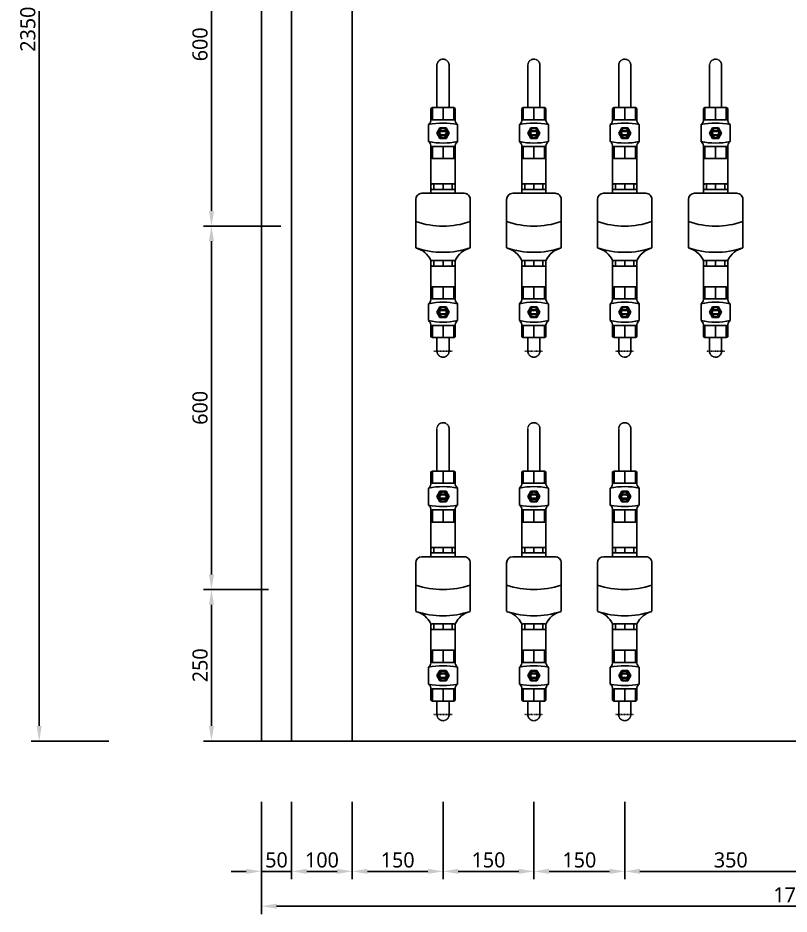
# Model space of a CAD drawing. Header units: millimetres. Extents: x -9013 to 516, y -36629 to 6082.
# Drawn here: x -5250 to -3977, y -21096 to -19616 of the extents above; entities that cross this region are included whole.
import ezdxf

# ---------------------------------------------------------------- set-up
doc = ezdxf.new("R2010")
doc.units = ezdxf.units.MM
doc.header["$LTSCALE"] = 0.05
for name, pattern in [('CENTER', [50.8, 31.75, -6.35, 6.35, -6.35]), ('CENTER2', [28.575, 19.05, -3.175, 3.175, -3.175]), ('DASHDOT', [0.618421, 0.309211, -0.154605, 0, -0.154605])]:
    doc.linetypes.add(name, pattern=pattern)
doc.layers.get('0').update_dxf_attribs({"lineweight": 18})
doc.layers.get('Defpoints').update_dxf_attribs({"color": 140, "lineweight": 18})
for name, color, linetype in [('1CO', 4, 'Continuous'), ('2CONC', 4, 'Continuous'), ('HVAL___2CO', 7, 'Continuous'), ('HWAT__3CO', 1, 'Continuous'), ('HWAT___1DD', 4, 'DASHDOT'), ('HWAT___5CS', 3, 'CENTER2')]:
    doc.layers.add(name, color=color, linetype=linetype)
doc.layers.add('G-Anno-Std-Cntr', color=1, linetype='CENTER2', lineweight=18)
doc.styles.add('trebuchet_MS', font='trebuc.ttf')
doc.dimstyles.new('MGP', dxfattribs={"dimtxt": 2.5, "dimasz": 2.5, "dimexe": 1.25, "dimexo": 0.625, "dimtad": 1, "dimdec": 0, "dimtxsty": 'trebuchet_MS', "dimcen": 2.5, "dimclrt": 7, "dimadec": 0, "dimazin": 0, "dimtfac": 1, "dimtdec": 0, "dimtmove": 0, "dimatfit": 3, "dimfxl": 1.148294, "dimfxlon": 1, "dimarcsym": 2})

# ---------------------------------------------------------------- blocks, each defined once
blk = doc.blocks.new('*D495')
at = {"color": 0, "lineweight": -2, "transparency": 16777216}
for p, q in [((-4847.8, -20910.3), (-4847.8, -21038.1)), ((-4797.8, -20910.3), (-4797.8, -21038.1)), ((-4872.8, -21025.1), (-4897.8, -21025.1)), ((-4797.8, -21025.1), (-4847.8, -21025.1)), ((-4772.8, -21025.1), (-4747.8, -21025.1))]:
    blk.add_line(p, q, dxfattribs=at)
at = {"color": 0, "transparency": 16777216}
for points in [[(-4872.8, -21020.9), (-4872.8, -21029.3), (-4847.8, -21025.1)], [(-4772.8, -21020.9), (-4772.8, -21029.3), (-4797.8, -21025.1)]]:
    blk.add_solid(points, dxfattribs=at)
at = {"layer": 'Defpoints', "color": 0, "transparency": 16777216}
for p in [(-4847.8, -20781), (-4797.8, -20810), (-4847.8, -21025.1)]:
    blk.add_point(p, dxfattribs=at)
at = {"color": 7, "transparency": 16777216, "insert": (-4822.8, -21006.4), "char_height": 25, "attachment_point": 5, "style": 'trebuchet_MS'}
blk.add_mtext('50', dxfattribs=at)
blk = doc.blocks.new('*D496')
at = {"color": 0, "lineweight": -2, "transparency": 16777216}
for p, q in [((-4797.8, -20910.3), (-4797.8, -21038.1)), ((-4697.8, -20910.3), (-4697.8, -21038.1)), ((-4772.8, -21025.1), (-4722.8, -21025.1))]:
    blk.add_line(p, q, dxfattribs=at)
at = {"color": 0, "transparency": 16777216}
for points in [[(-4772.8, -21020.9), (-4772.8, -21029.3), (-4797.8, -21025.1)], [(-4722.8, -21020.9), (-4722.8, -21029.3), (-4697.8, -21025.1)]]:
    blk.add_solid(points, dxfattribs=at)
at = {"layer": 'Defpoints', "color": 0, "transparency": 16777216}
for p in [(-4797.8, -20810), (-4697.8, -20810), (-4697.8, -21025.1)]:
    blk.add_point(p, dxfattribs=at)
at = {"color": 7, "transparency": 16777216, "insert": (-4747.8, -21006.4), "char_height": 25, "attachment_point": 5, "style": 'trebuchet_MS'}
blk.add_mtext('100', dxfattribs=at)
blk = doc.blocks.new('*D497')
at = {"color": 0, "lineweight": -2, "transparency": 16777216}
for p, q in [((-4847.8, -20967.8), (-4847.8, -21095.6)), ((-3082.8, -20967.8), (-3082.8, -21095.6)), ((-4822.8, -21082.6), (-3107.8, -21082.6))]:
    blk.add_line(p, q, dxfattribs=at)
at = {"color": 0, "transparency": 16777216}
for points in [[(-4822.8, -21078.5), (-4822.8, -21086.8), (-4847.8, -21082.6)], [(-3107.8, -21078.5), (-3107.8, -21086.8), (-3082.8, -21082.6)]]:
    blk.add_solid(points, dxfattribs=at)
at = {"layer": 'Defpoints', "color": 0, "transparency": 16777216}
for p in [(-3082.8, -20750.7), (-4847.8, -20771.1), (-3082.8, -21082.6)]:
    blk.add_point(p, dxfattribs=at)
at = {"color": 7, "transparency": 16777216, "insert": (-3965.3, -21063.9), "char_height": 25, "attachment_point": 5, "style": 'trebuchet_MS'}
blk.add_mtext('1765', dxfattribs=at)
blk = doc.blocks.new('*D498')
at = {"color": 0, "lineweight": -2, "transparency": 16777216}
for p, q in [((-5099.8, -18460), (-5227.6, -18460)), ((-5214.6, -18485), (-5214.6, -20785)), ((-5099.8, -20810), (-5227.6, -20810))]:
    blk.add_line(p, q, dxfattribs=at)
at = {"color": 0, "transparency": 16777216}
for points in [[(-5218.8, -18485), (-5210.4, -18485), (-5214.6, -18460)], [(-5218.8, -20785), (-5210.4, -20785), (-5214.6, -20810)]]:
    blk.add_solid(points, dxfattribs=at)
at = {"layer": 'Defpoints', "color": 0, "transparency": 16777216}
for p in [(-4847.8, -18460), (-5214.6, -20810), (-4847.8, -20810)]:
    blk.add_point(p, dxfattribs=at)
at = {"color": 7, "transparency": 16777216, "insert": (-5233.3, -19635), "char_height": 25, "attachment_point": 5, "rotation": 90, "style": 'trebuchet_MS'}
blk.add_mtext('2350', dxfattribs=at)
blk = doc.blocks.new('*D509')
at = {"color": 0, "lineweight": -2, "transparency": 16777216}
for p, q in [((-4815.4, -19960), (-4943.2, -19960)), ((-4930.2, -20535), (-4930.2, -19985)), ((-4836.2, -20560), (-4943.2, -20560))]:
    blk.add_line(p, q, dxfattribs=at)
at = {"color": 0, "transparency": 16777216}
for points in [[(-4934.4, -19985), (-4926, -19985), (-4930.2, -19960)], [(-4934.4, -20535), (-4926, -20535), (-4930.2, -20560)]]:
    blk.add_solid(points, dxfattribs=at)
at = {"layer": 'Defpoints', "color": 0, "transparency": 16777216}
for p in [(-4930.2, -19960), (-4505.6, -19960), (-4830.2, -20560)]:
    blk.add_point(p, dxfattribs=at)
at = {"color": 7, "transparency": 16777216, "insert": (-4949, -20260), "char_height": 25, "attachment_point": 5, "rotation": 90, "style": 'trebuchet_MS'}
blk.add_mtext('600', dxfattribs=at)
blk = doc.blocks.new('h-meter')
at = {"layer": 'HVAL___2CO'}
for p, q in [((-25.4, 45), (-105.4, 45)), ((-15.4, -35), (-15.4, 35)), ((-134.2, 20), (-135.4, 17.9)), ((-135.4, 17.9), (-135.4, -17.9)), ((-135.4, 15), (-126.2, 15)), ((-126.2, 20), (-134.2, 20)), ((-127.4, 20), (-126.2, 17.9)), ((-126.2, 17.9), (-126.2, -17.9)), ((-15.4, 20), (-1.2, 20)), ((-7.9, 20), (-9.1, 17.9)), ((-9.1, 17.9), (-9.1, -17.9)), ((0, 15), (-9.1, 15)), ((-1.2, 20), (0, 17.9)), ((0, 17.9), (0, -17.9)), ((-135.4, 0), (-126.2, 0)), ((0, 0), (-9.1, 0)), ((-135.4, -15), (-126.2, -15)), ((-134.2, -20), (-135.4, -17.9)), ((-126.2, -20), (-134.2, -20)), ((-127.4, -20), (-126.2, -17.9)), ((-15.4, -20), (-1.2, -20)), ((0, -15), (-9.1, -15)), ((-7.9, -20), (-9.1, -17.9)), ((-1.2, -20), (0, -17.9)), ((-105.4, -45), (-25.4, -45))]:
    blk.add_line(p, q, dxfattribs=at)
for centre, radius, start, end in [((-142.6, 54.8), 38.4, 295.1026, 345.2121), ((28.2, 0), 141, 161.3868, 198.6132), ((71.5, 0), 141, 161.3868, 198.6132), ((-25.4, 35), 10, 0, 90), ((-142.6, -54.8), 38.4, 14.7879, 64.8974), ((-25.4, -35), 10, 270, 0)]:
    blk.add_arc(centre, radius, start, end, dxfattribs=at)
blk = doc.blocks.new('water meter v')
at = {"layer": 'HVAL___2CO'}
h = blk.add_hatch(color=256, dxfattribs=at)
h.paths.add_polyline_path([(-5839.1, 3714.4), (-5829.1, 3714.4), (-5824.1, 3705.7), (-5829.1, 3697), (-5839.1, 3697), (-5844.1, 3705.7)])
h.paths.add_polyline_path([(-5834.1, 3698.1, 1), (-5834.1, 3713.3, 1)], flags=16)
h.paths.add_polyline_path([(-5836.7, 3701.7), (-5831.5, 3701.7, 1), (-5831.5, 3709.7), (-5836.7, 3709.7, 1)], flags=0)
h.paths.add_polyline_path([(-5836.7, 3702.9), (-5831.5, 3702.9, 1), (-5831.5, 3708.5), (-5836.7, 3708.5, 1)], flags=0)
h = blk.add_hatch(color=256, dxfattribs=at)
h.paths.add_polyline_path([(-5836.7, 3701.7, -1), (-5836.7, 3709.7), (-5831.5, 3709.7, -1), (-5831.5, 3701.7)])
h.paths.add_polyline_path([(-5831.5, 3702.9, 1), (-5831.5, 3708.5), (-5836.7, 3708.5, 1), (-5836.7, 3702.9)], flags=16)
h = blk.add_hatch(color=256, dxfattribs=at)
h.paths.add_polyline_path([(-5839.1, 3401.4), (-5829.1, 3401.4), (-5824.1, 3410.1), (-5829.1, 3418.8), (-5839.1, 3418.8), (-5844.1, 3410.1)])
h.paths.add_polyline_path([(-5834.1, 3417.7, -1), (-5834.1, 3402.5, -1)], flags=16)
h.paths.add_polyline_path([(-5836.7, 3414.1), (-5831.5, 3414.1, -1), (-5831.5, 3406.1), (-5836.7, 3406.1, -1)], flags=0)
h.paths.add_polyline_path([(-5836.7, 3412.9), (-5831.5, 3412.9, -1), (-5831.5, 3407.3), (-5836.7, 3407.3, -1)], flags=0)
h = blk.add_hatch(color=256, dxfattribs=at)
h.paths.add_polyline_path([(-5836.7, 3414.1, 1), (-5836.7, 3406.1), (-5831.5, 3406.1, 1), (-5831.5, 3414.1)])
h.paths.add_polyline_path([(-5831.5, 3412.9, -1), (-5831.5, 3407.3), (-5836.7, 3407.3, -1), (-5836.7, 3412.9)], flags=16)
for p, q in [((-5851.7, 3747.7), (-5854.1, 3746.3)), ((-5854.1, 3746.3), (-5854.1, 3729.1)), ((-5816.5, 3747.7), (-5851.7, 3747.7)), ((-5851.7, 3727.7), (-5851.7, 3747.7)), ((-5834.1, 3727.7), (-5834.1, 3747.7)), ((-5816.5, 3747.7), (-5814.1, 3746.3)), ((-5816.5, 3727.7), (-5816.5, 3747.7)), ((-5814.1, 3746.3), (-5814.1, 3729.1)), ((-5851.7, 3727.7), (-5854.1, 3729.1)), ((-5851.7, 3727.7), (-5816.5, 3727.7)), ((-5816.5, 3727.7), (-5814.1, 3729.1)), ((-5858.1, 3719.7), (-5858.1, 3691.7)), ((-5839.1, 3714.4), (-5844.1, 3705.7)), ((-5829.1, 3714.4), (-5839.1, 3714.4)), ((-5824.1, 3705.7), (-5829.1, 3714.4)), ((-5810.1, 3719.7), (-5810.1, 3691.7)), ((-5844.1, 3705.7), (-5839.1, 3697)), ((-5836.7, 3709.7), (-5831.5, 3709.7)), ((-5836.7, 3708.5), (-5831.5, 3708.5)), ((-5831.5, 3702.9), (-5836.7, 3702.9)), ((-5831.5, 3701.7), (-5836.7, 3701.7)), ((-5829.1, 3697), (-5824.1, 3705.7)), ((-5851.7, 3683.7), (-5854.1, 3682.3)), ((-5851.7, 3683.7), (-5851.7, 3663.7)), ((-5851.7, 3683.7), (-5816.5, 3683.7)), ((-5839.1, 3697), (-5829.1, 3697)), ((-5834.1, 3683.7), (-5834.1, 3663.7)), ((-5816.5, 3683.7), (-5816.5, 3663.7)), ((-5816.5, 3683.7), (-5814.1, 3682.3)), ((-5854.1, 3665.1), (-5854.1, 3682.3)), ((-5814.1, 3665.1), (-5814.1, 3682.3)), ((-5851.7, 3663.7), (-5854.1, 3665.1)), ((-5816.5, 3663.7), (-5851.7, 3663.7)), ((-5816.5, 3663.7), (-5814.1, 3665.1)), ((-5851.7, 3452.1), (-5854.1, 3450.7)), ((-5854.1, 3450.7), (-5854.1, 3433.5)), ((-5816.5, 3452.1), (-5851.7, 3452.1)), ((-5851.7, 3432.1), (-5851.7, 3452.1)), ((-5834.1, 3432.1), (-5834.1, 3452.1)), ((-5816.5, 3452.1), (-5814.1, 3450.7)), ((-5816.5, 3432.1), (-5816.5, 3452.1)), ((-5814.1, 3450.7), (-5814.1, 3433.5)), ((-5851.7, 3432.1), (-5854.1, 3433.5)), ((-5851.7, 3432.1), (-5816.5, 3432.1)), ((-5816.5, 3432.1), (-5814.1, 3433.5)), ((-5858.1, 3396.1), (-5858.1, 3424.1)), ((-5844.1, 3410.1), (-5839.1, 3418.8)), ((-5839.1, 3418.8), (-5829.1, 3418.8)), ((-5829.1, 3418.8), (-5824.1, 3410.1)), ((-5810.1, 3396.1), (-5810.1, 3424.1)), ((-5839.1, 3401.4), (-5844.1, 3410.1)), ((-5831.5, 3414.1), (-5836.7, 3414.1)), ((-5831.5, 3412.9), (-5836.7, 3412.9)), ((-5836.7, 3407.3), (-5831.5, 3407.3)), ((-5836.7, 3406.1), (-5831.5, 3406.1)), ((-5824.1, 3410.1), (-5829.1, 3401.4)), ((-5851.7, 3388.1), (-5854.1, 3386.7)), ((-5851.7, 3388.1), (-5851.7, 3368.1)), ((-5851.7, 3388.1), (-5816.5, 3388.1)), ((-5829.1, 3401.4), (-5839.1, 3401.4)), ((-5834.1, 3388.1), (-5834.1, 3368.1)), ((-5816.5, 3388.1), (-5814.1, 3386.7)), ((-5816.5, 3388.1), (-5816.5, 3368.1)), ((-5854.1, 3369.5), (-5854.1, 3386.7)), ((-5814.1, 3369.5), (-5814.1, 3386.7)), ((-5851.7, 3368.1), (-5854.1, 3369.5)), ((-5816.5, 3368.1), (-5851.7, 3368.1)), ((-5816.5, 3368.1), (-5814.1, 3369.5))]:
    blk.add_line(p, q, dxfattribs=at)
for centre in [(-5834.1, 3705.7), (-5834.1, 3410.1)]:
    blk.add_circle(centre, 7.6, dxfattribs=at)
for centre, radius, start, end in [((-5863.8, 3727.7), 9.8, 305.5591, 8.2752), ((-5804.4, 3727.7), 9.8, 171.7248, 234.4409), ((-5834.1, 3606.5), 115.7, 78.0304, 101.9696), ((-5836.7, 3705.7), 4, 90, 270), ((-5836.7, 3705.7), 4, 90, 270), ((-5836.7, 3705.7), 2.8, 90, 270), ((-5831.5, 3705.7), 4, 270, 90), ((-5831.5, 3705.7), 2.8, 270, 90), ((-5863.8, 3683.7), 9.8, 351.7248, 54.4409), ((-5834.1, 3804.9), 115.7, 258.0304, 281.9696), ((-5804.4, 3683.7), 9.8, 125.5591, 188.2752), ((-5863.8, 3432.1), 9.8, 305.5591, 8.2752), ((-5804.4, 3432.1), 9.8, 171.7248, 234.4409), ((-5834.1, 3310.9), 115.7, 78.0304, 101.9696), ((-5836.7, 3410.1), 4, 90, 270), ((-5836.7, 3410.1), 4, 90, 270), ((-5836.7, 3410.1), 2.8, 90, 270), ((-5831.5, 3410.1), 4, 270, 90), ((-5831.5, 3410.1), 2.8, 270, 90), ((-5863.8, 3388.1), 9.8, 351.7248, 54.4409), ((-5834.1, 3509.3), 115.7, 258.0304, 281.9696), ((-5804.4, 3388.1), 9.8, 125.5591, 188.2752)]:
    blk.add_arc(centre, radius, start, end, dxfattribs=at)
at = {"layer": 'HWAT__3CO'}
for p, q in [((-5854.1, 3620.5), (-5854.1, 3665.1)), ((-5814.1, 3620.5), (-5814.1, 3665.1)), ((-5854.1, 3487.5), (-5854.1, 3450.7)), ((-5814.1, 3487.5), (-5814.1, 3450.7))]:
    blk.add_line(p, q, dxfattribs=at)
at = {"layer": 'HWAT___1DD'}
for q in [(-5849.1, 3345.8), (-5819.1, 3345.8)]:
    blk.add_line((-5834.1, 3345.8), q, dxfattribs=at)
at = {"layer": 'HWAT___5CS'}
for p, q in [((-5844.1, 3747.7), (-5844.1, 3817.7)), ((-5824.1, 3747.7), (-5824.1, 3817.7)), ((-5844.1, 3368.1), (-5844.1, 3345.8)), ((-5824.1, 3368.1), (-5824.1, 3345.8))]:
    blk.add_line(p, q, dxfattribs=at)
for centre, start, end in [((-5834.1, 3817.7), 0, 180), ((-5834.1, 3345.8), 180, 0)]:
    blk.add_arc(centre, 10, start, end, dxfattribs=at)
at = {"rotation": 89.99999999999999}
blk.add_blockref('h-meter', (-5834.1, 3621.7), dxfattribs=at)
blk = doc.blocks.new('*D510')
at = {"color": 0, "lineweight": -2, "transparency": 16777216}
for p, q in [((-4815.4, -19360), (-4943.2, -19360)), ((-4930.2, -19935), (-4930.2, -19385)), ((-4827.6, -19960), (-4943.2, -19960))]:
    blk.add_line(p, q, dxfattribs=at)
at = {"color": 0, "transparency": 16777216}
for points in [[(-4934.4, -19385), (-4926, -19385), (-4930.2, -19360)], [(-4934.4, -19935), (-4926, -19935), (-4930.2, -19960)]]:
    blk.add_solid(points, dxfattribs=at)
at = {"layer": 'Defpoints', "color": 0, "transparency": 16777216}
for p in [(-4930.2, -19360), (-4547.8, -19360), (-4821.6, -19960)]:
    blk.add_point(p, dxfattribs=at)
at = {"color": 7, "transparency": 16777216, "insert": (-4949, -19660), "char_height": 25, "attachment_point": 5, "rotation": 90, "style": 'trebuchet_MS'}
blk.add_mtext('600', dxfattribs=at)
blk = doc.blocks.new('*D528')
at = {"color": 0, "lineweight": -2, "transparency": 16777216}
for p, q in [((-4697.8, -20910.3), (-4697.8, -21038.1)), ((-4547.8, -20910.3), (-4547.8, -21038.1)), ((-4672.8, -21025.1), (-4572.8, -21025.1))]:
    blk.add_line(p, q, dxfattribs=at)
at = {"color": 0, "transparency": 16777216}
for points in [[(-4672.8, -21020.9), (-4672.8, -21029.3), (-4697.8, -21025.1)], [(-4572.8, -21020.9), (-4572.8, -21029.3), (-4547.8, -21025.1)]]:
    blk.add_solid(points, dxfattribs=at)
at = {"layer": 'Defpoints', "color": 0, "transparency": 16777216}
for p in [(-4547.8, -20776.4), (-4697.8, -20810), (-4547.8, -21025.1)]:
    blk.add_point(p, dxfattribs=at)
at = {"color": 7, "transparency": 16777216, "insert": (-4622.8, -21006.4), "char_height": 25, "attachment_point": 5, "style": 'trebuchet_MS'}
blk.add_mtext('150', dxfattribs=at)
blk = doc.blocks.new('*D529')
at = {"color": 0, "lineweight": -2, "transparency": 16777216}
for p, q in [((-4547.8, -20910.3), (-4547.8, -21038.1)), ((-4397.8, -20910.3), (-4397.8, -21038.1)), ((-4522.8, -21025.1), (-4422.8, -21025.1))]:
    blk.add_line(p, q, dxfattribs=at)
at = {"color": 0, "transparency": 16777216}
for points in [[(-4522.8, -21020.9), (-4522.8, -21029.3), (-4547.8, -21025.1)], [(-4422.8, -21020.9), (-4422.8, -21029.3), (-4397.8, -21025.1)]]:
    blk.add_solid(points, dxfattribs=at)
at = {"layer": 'Defpoints', "color": 0, "transparency": 16777216}
for p in [(-4547.8, -20776.4), (-4397.8, -20776.4), (-4397.8, -21025.1)]:
    blk.add_point(p, dxfattribs=at)
at = {"color": 7, "transparency": 16777216, "insert": (-4472.8, -21006.4), "char_height": 25, "attachment_point": 5, "style": 'trebuchet_MS'}
blk.add_mtext('150', dxfattribs=at)
blk = doc.blocks.new('*D530')
at = {"color": 0, "lineweight": -2, "transparency": 16777216}
for p, q in [((-4397.8, -20910.3), (-4397.8, -21038.1)), ((-4247.8, -20910.3), (-4247.8, -21038.1)), ((-4372.8, -21025.1), (-4272.8, -21025.1))]:
    blk.add_line(p, q, dxfattribs=at)
at = {"color": 0, "transparency": 16777216}
for points in [[(-4372.8, -21020.9), (-4372.8, -21029.3), (-4397.8, -21025.1)], [(-4272.8, -21020.9), (-4272.8, -21029.3), (-4247.8, -21025.1)]]:
    blk.add_solid(points, dxfattribs=at)
at = {"layer": 'Defpoints', "color": 0, "transparency": 16777216}
for p in [(-4397.8, -20776.4), (-4247.8, -20776.4), (-4247.8, -21025.1)]:
    blk.add_point(p, dxfattribs=at)
at = {"color": 7, "transparency": 16777216, "insert": (-4322.8, -21006.4), "char_height": 25, "attachment_point": 5, "style": 'trebuchet_MS'}
blk.add_mtext('150', dxfattribs=at)
blk = doc.blocks.new('*D531')
at = {"color": 0, "lineweight": -2, "transparency": 16777216}
for p, q in [((-4247.8, -20910.3), (-4247.8, -21038.1)), ((-3897.8, -20910.3), (-3897.8, -21038.1)), ((-4222.8, -21025.1), (-3922.8, -21025.1))]:
    blk.add_line(p, q, dxfattribs=at)
at = {"color": 0, "transparency": 16777216}
for points in [[(-4222.8, -21020.9), (-4222.8, -21029.3), (-4247.8, -21025.1)], [(-3922.8, -21020.9), (-3922.8, -21029.3), (-3897.8, -21025.1)]]:
    blk.add_solid(points, dxfattribs=at)
at = {"layer": 'Defpoints', "color": 0, "transparency": 16777216}
for p in [(-3897.8, -20660), (-4247.8, -20776.4), (-3897.8, -21025.1)]:
    blk.add_point(p, dxfattribs=at)
at = {"color": 7, "transparency": 16777216, "insert": (-4072.8, -21006.4), "char_height": 25, "attachment_point": 5, "style": 'trebuchet_MS'}
blk.add_mtext('350', dxfattribs=at)
blk = doc.blocks.new('*D567')
at = {"color": 0, "lineweight": -2, "transparency": 16777216}
for p, q in [((-4836.2, -20560), (-4943.2, -20560)), ((-4930.2, -20585), (-4930.2, -20785)), ((-4836.2, -20810), (-4943.2, -20810))]:
    blk.add_line(p, q, dxfattribs=at)
at = {"color": 0, "transparency": 16777216}
for points in [[(-4934.4, -20585), (-4926, -20585), (-4930.2, -20560)], [(-4934.4, -20785), (-4926, -20785), (-4930.2, -20810)]]:
    blk.add_solid(points, dxfattribs=at)
at = {"layer": 'Defpoints', "color": 0, "transparency": 16777216}
for p in [(-4830.2, -20560), (-4930.2, -20810), (-4830.2, -20810)]:
    blk.add_point(p, dxfattribs=at)
at = {"color": 7, "transparency": 16777216, "insert": (-4948.9, -20685), "char_height": 25, "attachment_point": 5, "rotation": 90, "style": 'trebuchet_MS'}
blk.add_mtext('250', dxfattribs=at)

msp = doc.modelspace()

# ---------------------------------------------------------------- linework, layer by layer
at = {"layer": '1CO'}
msp.add_line((-4847.8, -20810), (-4847.8, -18460), dxfattribs=at)
at = {"layer": '2CONC', "lineweight": -3}
msp.add_line((-4847.8, -20810), (-3082.8, -20810), dxfattribs=at)
at = {"layer": 'HWAT___5CS'}
for p, q in [((-4797.8, -20810), (-4797.8, -18460)), ((-4697.8, -20810), (-4697.8, -18460))]:
    msp.add_line(p, q, dxfattribs=at)

# ---------------------------------------------------------------- block references
at = {"layer": 'G-Anno-Std-Cntr', "linetype": 'CENTER'}
for p in [(1286.2, -23512.2), (1436.2, -23512.2), (1586.2, -23512.2), (1736.2, -23512.2), (1286.2, -24112.2), (1436.2, -24112.2), (1586.2, -24112.2)]:
    msp.add_blockref('water meter v', p, dxfattribs=at)

# ---------------------------------------------------------------- dimensions: what is measured, and where the dimension line sits
for base, p1, p2, picture, middle in [((-5214.6, -20810), (-4847.8, -18460), (-4847.8, -20810), '*D498', (-5233.3, -19635)), ((-4930.2, -19360), (-4821.6, -19960), (-4547.8, -19360), '*D510', (-4949, -19660)), ((-4930.2, -19960), (-4830.2, -20560), (-4505.6, -19960), '*D509', (-4949, -20260)), ((-4930.2, -20810), (-4830.2, -20560), (-4830.2, -20810), '*D567', (-4948.9, -20685))]:
    dim = msp.add_linear_dim(base=base, p1=p1, p2=p2, angle=90, dimstyle='MGP', override={"dimscale": 100, "dimtxt": 0.25, "dimasz": 0.25, "dimexe": 0.13, "dimexo": 0.06, "dimgap": 0.06, "dimarcsym": 1})
    dim.commit()
    dim.dimension.update_dxf_attribs({"geometry": picture, "text_midpoint": middle})
for base, p1, p2, picture, middle in [((-3897.8, -21025.1), (-4247.8, -20776.4), (-3897.8, -20660), '*D531', (-4072.8, -21006.4)), ((-3082.8, -21082.6), (-4847.8, -20771.1), (-3082.8, -20750.7), '*D497', (-3965.3, -21063.9)), ((-4847.8, -21025.1), (-4797.8, -20810), (-4847.8, -20781), '*D495', (-4822.8, -21006.4)), ((-4547.8, -21025.1), (-4697.8, -20810), (-4547.8, -20776.4), '*D528', (-4622.8, -21006.4)), ((-4397.8, -21025.1), (-4547.8, -20776.4), (-4397.8, -20776.4), '*D529', (-4472.8, -21006.4)), ((-4247.8, -21025.1), (-4397.8, -20776.4), (-4247.8, -20776.4), '*D530', (-4322.8, -21006.4)), ((-4697.8, -21025.1), (-4797.8, -20810), (-4697.8, -20810), '*D496', (-4747.8, -21006.4))]:
    dim = msp.add_linear_dim(base=base, p1=p1, p2=p2, dimstyle='MGP', override={"dimscale": 100, "dimtxt": 0.25, "dimasz": 0.25, "dimexe": 0.13, "dimexo": 0.06, "dimgap": 0.06, "dimarcsym": 1})
    dim.commit()
    dim.dimension.update_dxf_attribs({"geometry": picture, "text_midpoint": middle})

doc.saveas('drawing.dxf')
